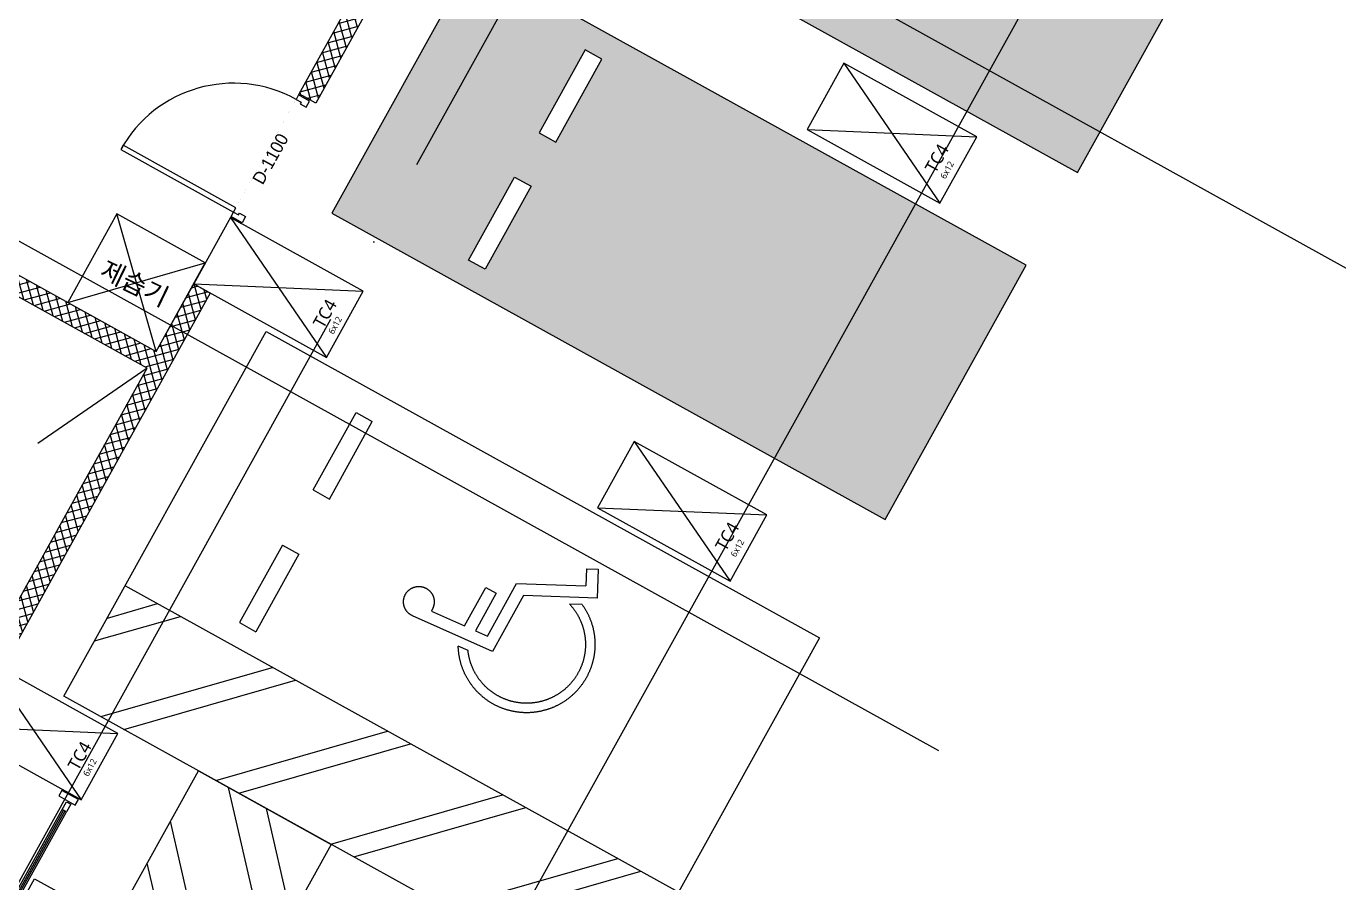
# Model space of a CAD drawing. Header units: millimetres. Extents: x -21000 to 567700, y 435000 to 850800.
# Drawn here: x 275905 to 286283, y 676239 to 683015 of the extents above; entities that cross this region are included whole.
import ezdxf
from ezdxf.enums import TextEntityAlignment as Align
from ezdxf.xclip import XClip

# ---------------------------------------------------------------- set-up
doc = ezdxf.new("R2010")
doc.units = ezdxf.units.MM
doc.header["$LTSCALE"] = 700
doc.header["$XCLIPFRAME"] = 2
doc.linetypes.add('AB_Pbase$0$HID', pattern=[2.3, 1.5, -0.8])
doc.linetypes.add('AB_Pbase$0$주차장기둥$0$CEN', pattern=[62, 60, -1, 0, -1])
doc.layers.get('0').update_dxf_attribs({"color": 2})
doc.layers.add('AB_Pbase$0$CON-105-B2F$0$DEFPOINT', color=247, linetype='Continuous', plot=False)
doc.layers.add('AB_Pbase$0$Defponts', color=161, linetype='Continuous', plot=False)
for name, color, linetype in [('AB_Pbase$0$ELE8', 8, 'Continuous'), ('AB_Pbase$0$ELE9', 9, 'Continuous'), ('AB_Pbase$0$void', 1, 'AB_Pbase$0$HID'), ('AB_Pbase$0$WAL', 3, 'Continuous'), ('AB_Pbase$0$WIN', 4, 'Continuous'), ('AB_Pbase$0$WIN1', 1, 'Continuous'), ('AB_Pbase$0$제습기(세대창고)', 6, 'Continuous'), ('AB_Pbase$0$주차-sol', 254, 'Continuous'), ('AB_Pbase$0$주차-일반', 9, 'Continuous'), ('AB_Pbase$0$주차-장애인', 8, 'Continuous'), ('AB_Pbase$0$주차장기둥$0$CEN_P', 244, 'AB_Pbase$0$주차장기둥$0$CEN')]:
    doc.layers.add(name, color=color, linetype=linetype)
doc.styles.add('AB_Pbase$0$CON-105-B2F$0$맑은고딕', font='malgun.ttf')
doc.styles.add('AB_Pbase$0$돋움', font='')
doc.styles.get('AB_Pbase$0$돋움').set_extended_font_data('Dotum')

# ---------------------------------------------------------------- blocks, each defined once
blk = doc.blocks.new('AB_Pbase$0$Door_s_1100')
at = {"layer": 'AB_Pbase$0$Defponts'}
for p, q in [((-10.00000002980232, 5.858251825e-06), (-10.00000002980232, 100.0000058582518)), ((1109.999999970212, -7.4505806e-08), (1109.999999970212, 99.9999999254942))]:
    blk.add_line(p, q, dxfattribs=at)
at = {"layer": 'AB_Pbase$0$WIN'}
for points in [[(39.99999997021222, 99.9999999254942), (79.99999997019766, 99.9999999254942), (79.99999997021223, 1119.999999925494), (39.99999997022678, 1119.999999925494)], [(54.99999997021223, 54.99999992549419), (54.99999997021223, -7.4505806e-08), (-2.97877705e-08, -7.4505806e-08), (-2.97877705e-08, 99.9999999254942), (39.99999997021222, 99.9999999254942), (39.99999997022678, 54.99999992549419)], [(1044.999999970183, 54.99999992549419), (1044.999999970227, -7.4505806e-08), (1099.999999970197, -7.4505806e-08), (1099.999999970197, 99.9999999254942), (1059.999999970197, 99.9999999254942), (1059.999999970197, 54.99999992549419)]]:
    blk.add_lwpolyline(points, close=True, dxfattribs=at)
at = {"layer": 'AB_Pbase$0$WIN1'}
blk.add_arc((39.99999997021222, 99.9999999254942), 1020, 0, 89.99999999916623, dxfattribs=at)
at = {"layer": 'AB_Pbase$0$Defponts', "style": 'AB_Pbase$0$돋움'}
blk.add_text('D-1100', height=100, dxfattribs=at).set_placement((549.9999999702266, 49.99999992549419), align=Align.MIDDLE)
blk = doc.blocks.new('AB_Pbase$0$CON-105-B2F')
for points in [[(10380.0000032069, -11040.0000000064), (10980.00000320666, -11040.00000000518), (10980.00000320715, -9840.000000005064)], [(10760.13518263542, -9840.000000005355), (10380.00000320739, -9840.000000006055), (10380.0000032069, -11040.0000000064)], [(14380.00000321307, -11040.00000000436), (14980.00000321329, -11040.00000000355), (14980.00000321368, -9840.000000003261), (14380.00000321241, -9840.000000004542), (14380.00000321307, -11040.00000000436)], [(14380.00000321507, -14690.00000000361), (14980.00000321589, -14690.00000000239), (14980.00000321435, -13490.00000000355), (14380.0000032139, -13490.00000000372), (14380.00000321507, -14690.00000000361)], [(17800.00000321554, -14690.00000000268), (18400.00000321461, -14690.00000000163), (18400.00000321398, -13490.00000000174), (17800.00000321516, -13490.00000000291), (17800.00000321554, -14690.00000000268)]]:
    blk.add_lwpolyline(points)
at = {"layer": 'AB_Pbase$0$CON-105-B2F$0$DEFPOINT', "color": 190}
for p, q in [((10380.00000320739, -9840.000000006055), (10980.00000320666, -11040.00000000518)), ((10980.00000320715, -9840.000000005064), (10380.0000032069, -11040.0000000064)), ((14380.00000321241, -9840.000000004542), (14980.00000321329, -11040.00000000355)), ((14980.00000321368, -9840.000000003261), (14380.00000321307, -11040.00000000436)), ((14380.0000032139, -13490.00000000372), (14980.00000321589, -14690.00000000239)), ((14980.00000321435, -13490.00000000355), (14380.00000321507, -14690.00000000361)), ((17800.00000321516, -13490.00000000291), (18400.00000321461, -14690.00000000163)), ((18400.00000321398, -13490.00000000174), (17800.00000321554, -14690.00000000268))]:
    blk.add_line(p, q, dxfattribs=at)
at = {"layer": 'AB_Pbase$0$CON-105-B2F$0$DEFPOINT', "color": 6, "style": 'AB_Pbase$0$CON-105-B2F$0$맑은고딕'}
for s, height, p in [('TC4', 100.0000000000003, (10563.64771696393, -10910.75992720289)), ('TC4', 100.0000000000003, (14563.64771697101, -10910.7599271998)), ('6x12', 50.00000000000017, (10563.64771696355, -11001.46014021319)), ('6x12', 50.00000000000017, (14563.6477169704, -11001.46014021005)), ('TC4', 100.0000000000003, (14563.64767977314, -14547.23388300417)), ('TC4', 100.0000000000003, (17983.64767977294, -14547.23388300335)), ('6x12', 50.00000000000017, (14563.64767977271, -14637.93409601442)), ('6x12', 50.00000000000017, (17983.64767977244, -14637.9340960136))]:
    blk.add_text(s, height=height, rotation=359.9999981056897, dxfattribs=at).set_placement(p)
blk = doc.blocks.new('AB_Pbase$0$CON-105-B1F')
at = {"rotation": 359.9999999999997}
blk.add_blockref('AB_Pbase$0$CON-105-B2F', (8.73115e-11, 0), dxfattribs=at)
blk = doc.blocks.new('AB_Pbase$0$지하1층 동골조')
at = {"rotation": 61.00000007641672}
blk.add_blockref('AB_Pbase$0$CON-105-B1F', (114706.1262703892, 33203.97350886103), dxfattribs=at)
blk = doc.blocks.new('AB_Pbase$0$주출입구현관문(105동 지하)')
at = {"layer": 'AB_Pbase$0$Defponts'}
blk.add_line((5509.651578676944, -6644.181500491483), (5378.458871710521, -6571.459608006262), dxfattribs=at)
at = {"layer": 'AB_Pbase$0$ELE9'}
for p, q in [((4981.059179137634, -7443.080789995291), (5376.181458920881, -6730.267080781574)), ((5016.043901030091, -7462.473294635653), (5411.166180751926, -6749.659585405722))]:
    blk.add_line(p, q, dxfattribs=at)
at = {"layer": 'AB_Pbase$0$WIN'}
for p, q in [((5388.489445902524, -6737.089564461668), (4993.367166152458, -7449.903273709584)), ((5398.984862427518, -6742.907315861143), (5003.862582722039, -7455.721025104229)), ((5383.324675548589, -6734.226662407164), (5399.776542520966, -6743.346154839615))]:
    blk.add_line(p, q, dxfattribs=at)
for points in [[(5480.562821701518, -6696.658583256766), (5504.803452460152, -6652.927680958848), (5373.610745555836, -6580.205788497289), (5349.370114727062, -6623.936690839561)], [(5376.181458904, -6730.267080760737), (5410.118342062691, -6669.043817494124), (5445.103063894435, -6688.43632212549), (5411.166180751926, -6749.659585405722)]]:
    blk.add_lwpolyline(points, close=True, dxfattribs=at)
blk = doc.blocks.new('AB_Pbase$0$제습기(세대창고)')
at = {"layer": 'AB_Pbase$0$제습기(세대창고)', "color": 6, "ltscale": 0.2}
for p, q in [((-1.164153e-10, 5.82077e-11), (799.9999999998835, 800.0000000000582)), ((-1.164153e-10, 800.0000000000582), (799.9999999998835, 0))]:
    blk.add_line(p, q, dxfattribs=at)
blk.add_lwpolyline([(-1.164153e-10, 5.82077e-11), (799.9999999998835, 0), (799.9999999998835, 800.0000000000582), (-1.164153e-10, 800.0000000000582)], close=True, dxfattribs=at)
at = {"layer": 'AB_Pbase$0$Defponts', "ltscale": 0.2, "style": 'AB_Pbase$0$돋움'}
blk.add_text('제습기', height=150, rotation=273.2090232772462, dxfattribs=at).set_placement((298.2280684906291, 688.3784799050773))
blk = doc.blocks.new('AB_Pbase$0$0228_REV.')
at = {"layer": 'AB_Pbase$0$제습기(세대창고)', "color": 6, "rotation": 60.99999825322722}
blk.add_blockref('AB_Pbase$0$제습기(세대창고)', (480288.6761443375, 573526.3227924026), dxfattribs=at)
blk = doc.blocks.new('AB_Pbase$0$주차장기둥$0$cen 2bl 지하')
at = {"layer": 'AB_Pbase$0$주차장기둥$0$CEN_P', "color": 5}
for p, q in [((-64185.7022670559, 73136.87832824641), (-64185.70226700794, 259452.8568419137)), ((-60585.70226706897, 128901.7770924845), (-60585.70226699589, 259439.4811581655)), ((-132795.7554591527, 162782.9533104155), (119274.2270253442, 162782.9533103718)), ((-132795.7554591528, 157882.9533104156), (-58330.1156613582, 157882.9533104029))]:
    blk.add_line(p, q, dxfattribs=at)
blk = doc.blocks.new('AB_Pbase$0$주차장기둥')
at = {"rotation": 1.99999810188403}
blk.add_blockref('AB_Pbase$0$주차장기둥$0$cen 2bl 지하', (36991.78868371947, -11666.72538985428), dxfattribs=at)
blk = doc.blocks.new('AB_Pbase$0$C2FA95CCC')
at = {"layer": 'AB_Pbase$0$주차-장애인'}
for p, q in [((2591.780071735382, 4999.999779984355), (2300.001994036138, 4708.22170229256)), ((2799.75265443325, 4999.999779999257), (2300.001994013786, 4500.249119594693)), ((3300.001994051039, 4668.35878880322), (2300.001994021237, 3668.358788788321)), ((3300.001994043589, 4460.38620609045), (2300.001994013786, 3460.386206075549)), ((3300.001994051039, 3628.495875284076), (2300.001994021237, 2628.495875269175)), ((3300.001994043589, 3420.523292586208), (2300.001994036138, 2420.523292556405)), ((1346.650331236422, 2209.416465446353), (1406.880044609308, 2897.845239400864)), ((1271.512324884534, 2787.818256258965), (1302.90552919358, 2785.071706771851)), ((1302.90552919358, 2785.071706771851), (1278.002049192786, 2500.423627942801)), ((1278.002049192786, 2500.423627942801), (930.316772416234, 2500.423627942801)), ((930.316772416234, 2500.423627942801), (930.316772416234, 2406.673627942801)), ((3300.001994043589, 2588.632961794734), (2300.001994021237, 1588.63296175003)), ((930.316772416234, 2406.673627942801), (1269.799986980855, 2406.673627942801)), ((1269.799986980855, 2406.673627942801), (1260.744283676147, 2303.166465446353)), ((1434.698271133006, 2381.385588735342), (1442.079036600888, 2465.74812398851)), ((784.9272678717967, 2303.166465446353), (536.3864465877411, 1815.198451384902)), ((1260.744283676147, 2303.166465446353), (784.9272678717967, 2303.166465446353)), ((3300.001994043589, 2380.660379081965), (2300.001994021237, 1380.660379052162)), ((577.37542976439, 1689.111067965627), (842.3869204372166, 2209.416465446353)), ((842.3869204372166, 2209.416465446353), (1346.650331236422, 2209.416465446353)), ((415.0837794393301, 1876.982551261782), (372.534579321742, 1793.444367960095)), ((415.0837794393301, 1876.982551261782), (536.3864465877411, 1815.198451384902)), ((372.534579321742, 1793.444367960095), (577.37542976439, 1689.111067965627)), ((679.4302566424013, 1767.888292014599), (724.6646822616457, 1856.698462992907)), ((3300.001994051039, 1548.77004827559), (2300.001994021237, 548.7700482457876)), ((3300.001994043589, 1340.797465577721), (2300.001994021237, 340.7974655479193)), ((3300.001994051039, 508.907134771347), (2791.094639278949, -0.000220000743866)), ((3300.001994051039, 300.9345520585775), (2999.067221976817, -0.000220000743866))]:
    blk.add_line(p, q, dxfattribs=at)
at = {"layer": 'AB_Pbase$0$주차-장애인', "color": 6}
for p, q in [((2300.001994036138, -0.0002200156450272), (2300.001994043589, 4999.999779999257)), ((917.6490528881548, 4068.627231031656), (217.649052888155, 4068.627231031656)), ((217.649052888155, 4068.627231031656), (217.6490528807044, 3921.568407505751)), ((917.6490528881548, 4068.627231031656), (917.6490528807043, 3921.568407520652)), ((1417.649052888155, 4068.627231031656), (2117.649052888155, 4068.627231031656)), ((1417.649052888155, 4068.627231031656), (1417.649052880704, 3921.568407505751)), ((2117.649052888155, 4068.627231031656), (2117.649052880704, 3921.568407520652)), ((917.6490528807043, 3921.568407520652), (217.6490528807044, 3921.568407505751)), ((1417.649052880704, 3921.568407505751), (2117.649052880704, 3921.568407520652))]:
    blk.add_line(p, q, dxfattribs=at)
blk.add_lwpolyline([(3300.001994051039, -0.000220000743866), (3300.001994051039, -0.000220000743866), (3300.001994043589, 4999.999779999257), (0.0019940286874771, 4999.999779999257), (0.0019940510392189, -0.000220000743866), (3300.001994051039, -0.000220000743866)], dxfattribs=at)
at = {"layer": 'AB_Pbase$0$주차-장애인'}
for centre, radius, start, end in [((1285.935661099851, 2908.426501870156), 121.4063714060285, 354.9999999029063, 264.9999999566455), ((1167.649052888155, 1999.999779999256), 540.5861038223719, 205.4275892371645, 59.49239830406045), ((1167.649052888155, 1999.999779999256), 465.5861038223719, 197.9259109273317, 54.99999999358431)]:
    blk.add_arc(centre, radius, start, end, dxfattribs=at)
blk = doc.blocks.new('AB_Pbase$0$주차일반')
at = {"layer": 'AB_Pbase$0$주차-sol'}
h = blk.add_hatch(color=254, dxfattribs=at)
h.dxf.hatch_style = 1
h.paths.add_polyline_path([(2.23517418e-08, 0), (-2299.99999999255, 5.692243576e-06), (-2300.000012420118, -4999.99999433756), (-1.24126672745e-05, -4999.999999985099)])
h.paths.add_polyline_path([(-200.0000091716647, -3724.99999949336), (-200.000009521842, -3874.99999949336), (-950.0000095218419, -3874.999997645619), (-950.000009164214, -3724.999997645619)], flags=16)
h.paths.add_polyline_path([(-1350.00001565367, -3724.999997645619), (-1350.000015296042, -3874.999997645619), (-2100.000015296042, -3874.99999949336), (-2100.00001565367, -3724.99999949336)], flags=16)
at = {"layer": 'AB_Pbase$0$주차-일반', "color": 6}
for points in [[(2.23517418e-08, 0), (-1.24126672745e-05, -4999.999999985099), (-2300.000012420118, -4999.99999433756), (-2299.99999999255, 5.692243576e-06)], [(-1350.000015296042, -3874.999997645619), (-1350.00001565367, -3724.999997645619), (-2100.00001565367, -3724.99999949336), (-2100.000015296042, -3874.99999949336)], [(-950.0000095218419, -3874.999997645619), (-950.000009164214, -3724.999997645619), (-200.0000091716647, -3724.99999949336), (-200.000009521842, -3874.99999949336)]]:
    blk.add_lwpolyline(points, close=True, dxfattribs=at)
blk = doc.blocks.new('AB_Pbase$0$pppaaa_1_1')
at = {"layer": 'AB_Pbase$0$주차-일반', "xscale": -1, "rotation": 240.9999951356597}
for p in [(285332.5781008583, 683869.8732817348), (283810.2757285519, 681123.5675725164)]:
    blk.add_blockref('AB_Pbase$0$주차일반', p, dxfattribs=at)
at = {"layer": 'AB_Pbase$0$주차-장애인', "ltscale": 600, "xscale": -1, "rotation": 61.00003202356311}
blk.add_blockref('AB_Pbase$0$C2FA95CCC', (282176.4828501815, 678176.1318951779), dxfattribs=at)
blk = doc.blocks.new('AB_Pbase$0$장애인주차구획통로_1')
at = {"layer": 'AB_Pbase$0$주차-장애인'}
h = blk.add_hatch(dxfattribs=at)
h.set_pattern_fill('ANSI32', color=256, scale=79.99999999999991, angle=58)
h.set_pattern_definition([(102.9999999999996, (-28406.33484164049, -694336.9095107228), (-742.4699893663492, -171.4127034100253), []), (102.9999999999996, (-28215.98233076739, -694032.2818148835), (-742.4699893663492, -171.4127034100253), [])])
h.paths.add_polyline_path([(247611.9502040005, -19464.50006529072), (246982.22502392, -19115.43530921161), (247564.0001612737, -18065.89365231699), (248193.7253436478, -18414.95840966771), (248860.3592185394, -17212.32877999206), (249909.9031922759, -17794.09973768599), (247839.7506571537, -21528.72360013158), (246790.2090015305, -20946.94846048346)])
at = {"layer": 'AB_Pbase$0$주차-장애인', "color": 6, "elevation": -6.913581e-10}
blk.add_lwpolyline([(247611.9500212565, -19464.50039496529), (246982.22502392, -19115.43530921161), (247564.0001612737, -18065.89365231699), (248193.7253436478, -18414.95840966771), (248860.3592185394, -17212.32877999206), (249909.9031922759, -17794.09973768599), (247839.7506571537, -21528.72360013158), (246790.2090015305, -20946.94846048346)], close=True, dxfattribs=at)
blk = doc.blocks.new('AB_Pbase')
at = {"layer": 'AB_Pbase$0$ELE8'}
h = blk.add_hatch(dxfattribs=at)
h.set_pattern_fill('NET', color=256, scale=19.99999999999994, angle=15.18218399974686)
h.set_pattern_definition([(15.18218399974673, (-1.542503e-09, -3.49246e-10), (-16.6299576056974, 61.28372141142123), []), (105.1821839997462, (-1.542503e-09, -3.49246e-10), (-61.28372141142123, -16.6299576056974), [])])
edge = h.paths.add_edge_path()
edge.add_line((277229.0000376629, 680975.6744050154), (277360.1217448366, 680902.9882678245))
edge.add_line((277360.1217448363, 680902.9882678243), (275711.768939229, 677929.2813171603))
edge.add_line((275711.768939229, 677929.28131716), (275580.5777599855, 678002.0059655946))
edge.add_line((275580.5777599853, 678002.0059655942), (276860.4734580982, 680310.9987497181))
edge.add_line((276860.4734580992, 680310.9987497187), (275714.7161933301, 680946.1024210451))
edge.add_line((275714.7161933305, 680946.1024210453), (275787.5126008396, 681077.2538236005))
edge.add_line((275787.5126008392, 681077.2538235995), (276933.1949053954, 680442.1917033792))
edge.add_line((276933.1949053951, 680442.1917033792), (277228.9287911081, 680975.7097151283))
edge.add_line((278887.0489349142, 683966.8738056431), (279018.1707433406, 683894.1876123239))
edge.add_line((279018.170743341, 683894.1876123257), (278193.993308241, 682407.3322746165))
edge.add_line((278193.9933082416, 682407.3322746156), (278062.8003545434, 682480.0537218895))
edge.add_line((278062.8003545435, 682480.0537218909), (278886.9777896508, 683966.909059585))
edge.add_line((280409.3511388217, 686713.179688088), (280540.4748137109, 686640.4966426599))
edge.add_line((280540.4748137098, 686640.4966426599), (279309.0565325373, 684418.9594271705))
edge.add_line((279309.0565325375, 684418.9594271705), (279177.8635788734, 684491.680874453))
edge.add_line((279177.8635788745, 684491.6808744523), (280409.2605735025, 686713.1796880368))
at = {"layer": 'AB_Pbase$0$void'}
blk.add_line((276860.467157233, 680310.9997987757), (274434.8187237256, 678637.1039442125), dxfattribs=at)
at = {"layer": 'AB_Pbase$0$WAL'}
for points in [[(278887.0489349142, 683966.8738056431), (279018.170743341, 683894.1876123257), (278193.9933082416, 682407.3322746156), (278062.8003545435, 682480.0537218909), (278886.9777896515, 683966.9090595854)], [(277229.0000376629, 680975.6744050154), (277360.1217448363, 680902.9882678243), (275711.768939229, 677929.28131716), (275580.5777599853, 678002.0059655942), (276860.4734580992, 680310.9987497187), (275714.7161933305, 680946.1024210453), (275787.5126008392, 681077.2538235995), (276933.1949053951, 680442.1917033792), (277228.9287911084, 680975.7097151275)]]:
    blk.add_lwpolyline(points, dxfattribs=at)
for name, p, rotation in [('AB_Pbase$0$주차장기둥', (231892.5219283827, 539971.4727125298), 329.0000000345588), ('AB_Pbase$0$0228_REV.', (-203355.4812389409, 106915.8689109765), 359.9999999999992), ('AB_Pbase$0$지하1층 동골조', (146945.0535187308, 639965.19614713), 359.9999999999994), ('AB_Pbase$0$주출입구현관문(105동 지하)', (270812.1725698339, 683549.2954431974), 359.9999999999992)]:
    blk.add_blockref(name, p, dxfattribs=dict(rotation=rotation))
ref = blk.add_blockref('AB_Pbase$0$장애인주차구획통로_1', (28406.33473677823, 694336.9093214736), dxfattribs=dict(rotation=359.9999999999999))
XClip(ref).set_block_clipping_path([(-28406.33484840629, -694336.9095073047), (465439.3839524707, 145612.48179024633)])
ref = blk.add_blockref('AB_Pbase$0$pppaaa_1_1', (-0.0090321358875372, -0.0133324861526489), dxfattribs=dict(at, rotation=359.9999999999999))
XClip(ref).set_block_clipping_path([(-396188.9384898804, 0.0133324570973376), (493845.7278262604, 839949.4046300659)])
at = {"layer": 'AB_Pbase$0$WIN', "rotation": 60.99999991258975}
blk.add_blockref('AB_Pbase$0$Door_s_1100', (277612.1183148568, 681460.7478403738), dxfattribs=at)

msp = doc.modelspace()

# ---------------------------------------------------------------- block references
ref = msp.add_blockref('AB_Pbase', (1.00299076e-08, -1.3533281e-09))
XClip(ref).set_block_clipping_path([(-1.50175765e-08, 445500.00000001484), (493845.7187941075, 839949.3912975936)])

doc.saveas('drawing.dxf')
